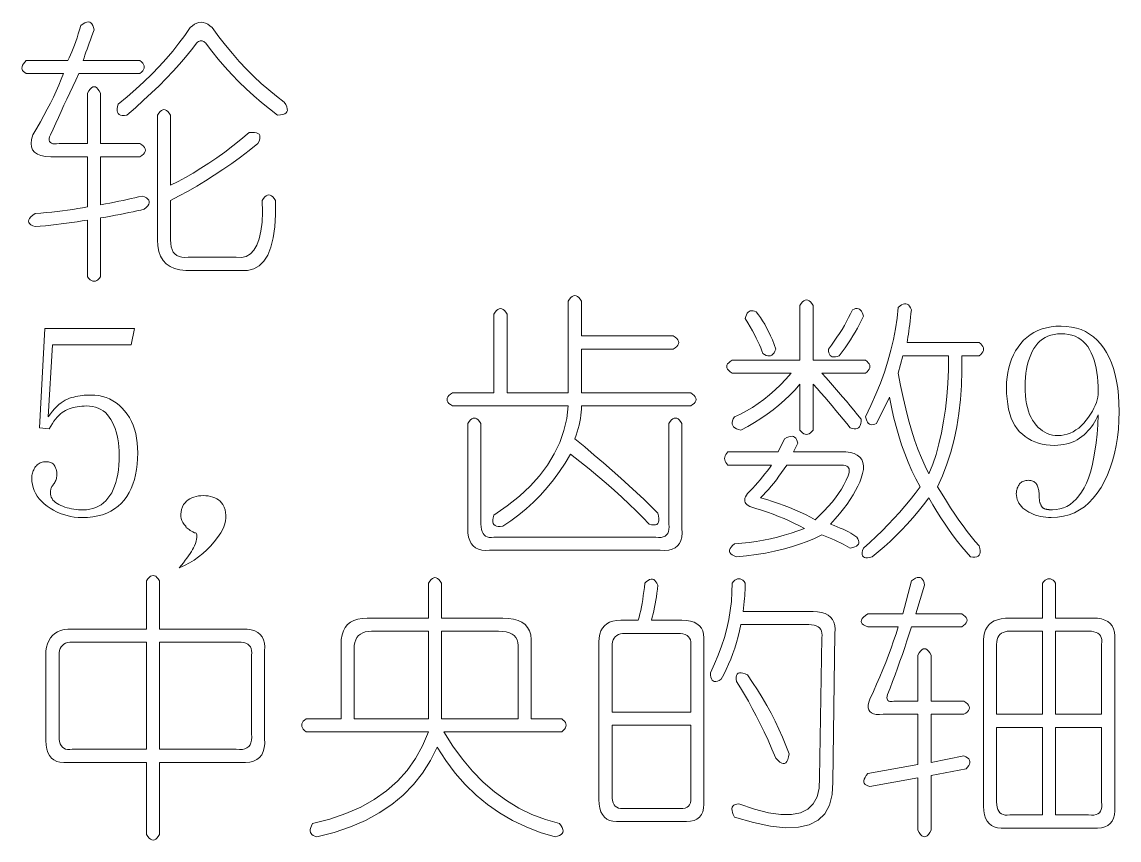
# Model space of a CAD drawing. Extents: x 0 to 297, y 0 to 210.
# Drawn here: x 108.33 to 128.41, y 40.24 to 55.2 of the extents above; entities that cross this region are included whole.
import ezdxf

# ---------------------------------------------------------------- set-up
doc = ezdxf.new("R2010")
doc.units = 0

msp = doc.modelspace()

# ---------------------------------------------------------------- linework, layer by layer
at = {"color": 255, "lineweight": 13}
for points in [[(109.406, 55.135), (109.445, 55.163), (109.48, 55.183), (109.512, 55.195), (109.541, 55.199), (109.566, 55.195), (109.589, 55.183), (109.608, 55.163), (109.624, 55.135), (109.637, 55.099), (109.646, 55.055), (109.623, 54.992), (109.6, 54.93), (109.578, 54.87), (109.557, 54.812), (109.536, 54.755), (109.517, 54.7), (109.498, 54.646), (109.48, 54.594), (109.463, 54.544), (109.446, 54.495), (110.486, 54.495), (110.515, 54.471), (110.537, 54.447), (110.553, 54.423), (110.563, 54.399), (110.566, 54.375), (110.563, 54.351), (110.553, 54.327), (110.537, 54.303), (110.515, 54.279), (110.486, 54.255), (109.366, 54.255), (109.311, 54.136), (109.256, 54.018), (109.202, 53.902), (109.149, 53.788), (109.096, 53.675), (109.045, 53.564), (108.994, 53.454), (108.944, 53.346), (108.895, 53.24), (108.846, 53.135), (108.833, 53.098), (108.827, 53.065), (108.827, 53.037), (108.833, 53.014), (108.846, 52.995), (108.865, 52.982), (108.891, 52.973), (108.923, 52.969), (108.961, 52.97), (109.006, 52.975), (109.526, 52.975), (109.526, 53.895), (109.55, 53.938), (109.574, 53.972), (109.598, 53.996), (109.622, 54.01), (109.646, 54.015), (109.67, 54.01), (109.694, 53.996), (109.718, 53.972), (109.742, 53.938), (109.766, 53.895), (109.766, 52.975), (110.486, 52.975), (110.522, 52.951), (110.55, 52.927), (110.57, 52.903), (110.582, 52.879), (110.586, 52.855), (110.582, 52.831), (110.57, 52.807), (110.55, 52.783), (110.522, 52.759), (110.486, 52.735), (109.766, 52.735), (109.766, 51.855), (109.853, 51.871), (109.937, 51.887), (110.019, 51.903), (110.099, 51.919), (110.176, 51.935), (110.251, 51.951), (110.323, 51.967), (110.393, 51.983), (110.461, 51.999), (110.526, 52.015), (110.57, 51.998), (110.605, 51.98), (110.631, 51.96), (110.648, 51.938), (110.656, 51.915), (110.656, 51.89), (110.647, 51.864), (110.629, 51.836), (110.602, 51.806), (110.566, 51.775), (110.501, 51.759), (110.432, 51.743), (110.36, 51.727), (110.285, 51.711), (110.206, 51.695), (110.125, 51.679), (110.04, 51.663), (109.952, 51.647), (109.861, 51.631), (109.766, 51.615), (109.766, 50.535), (109.742, 50.506), (109.718, 50.484), (109.694, 50.468), (109.67, 50.458), (109.646, 50.455), (109.622, 50.458), (109.598, 50.468), (109.574, 50.484), (109.55, 50.506), (109.526, 50.535), (109.526, 51.575), (109.43, 51.56), (109.334, 51.545), (109.238, 51.531), (109.142, 51.518), (109.046, 51.505), (108.95, 51.494), (108.854, 51.483), (108.758, 51.473), (108.662, 51.464), (108.566, 51.455), (108.523, 51.472), (108.489, 51.49), (108.465, 51.51), (108.451, 51.532), (108.446, 51.555), (108.451, 51.58), (108.465, 51.606), (108.489, 51.634), (108.523, 51.664), (108.566, 51.695), (108.669, 51.704), (108.771, 51.713), (108.871, 51.723), (108.969, 51.734), (109.066, 51.745), (109.161, 51.758), (109.255, 51.771), (109.347, 51.785), (109.437, 51.8), (109.526, 51.815), (109.526, 52.735), (108.966, 52.735), (108.854, 52.732), (108.757, 52.738), (108.675, 52.754), (108.608, 52.78), (108.556, 52.815), (108.52, 52.86), (108.499, 52.914), (108.493, 52.978), (108.502, 53.052), (108.526, 53.135), (108.597, 53.254), (108.664, 53.372), (108.728, 53.488), (108.789, 53.602), (108.846, 53.715), (108.901, 53.826), (108.952, 53.936), (109, 54.044), (109.045, 54.15), (109.086, 54.255), (108.406, 54.255), (108.377, 54.272), (108.355, 54.29), (108.339, 54.31), (108.329, 54.332), (108.326, 54.355), (108.329, 54.38), (108.339, 54.406), (108.355, 54.434), (108.377, 54.464), (108.406, 54.495), (109.166, 54.495), (109.19, 54.545), (109.214, 54.598), (109.238, 54.654), (109.262, 54.713), (109.286, 54.775), (109.31, 54.841), (109.334, 54.91), (109.358, 54.982), (109.382, 55.057)], [(111.406, 55.095), (111.446, 55.131), (111.486, 55.159), (111.526, 55.179), (111.566, 55.191), (111.606, 55.195), (111.646, 55.191), (111.686, 55.179), (111.726, 55.159), (111.766, 55.131), (111.806, 55.095), (111.927, 54.93), (112.051, 54.772), (112.177, 54.62), (112.305, 54.474), (112.436, 54.335), (112.569, 54.202), (112.705, 54.076), (112.843, 53.956), (112.983, 53.842), (113.126, 53.735), (113.154, 53.69), (113.173, 53.649), (113.183, 53.613), (113.184, 53.582), (113.176, 53.555), (113.16, 53.534), (113.135, 53.517), (113.101, 53.505), (113.058, 53.498), (113.006, 53.495), (112.856, 53.609), (112.71, 53.727), (112.568, 53.849), (112.43, 53.975), (112.296, 54.105), (112.166, 54.239), (112.04, 54.377), (111.918, 54.519), (111.8, 54.665), (111.686, 54.815), (111.67, 54.83), (111.654, 54.841), (111.638, 54.849), (111.622, 54.854), (111.606, 54.855), (111.59, 54.854), (111.574, 54.849), (111.558, 54.841), (111.542, 54.83), (111.526, 54.815), (111.427, 54.687), (111.321, 54.558), (111.209, 54.428), (111.091, 54.297), (110.966, 54.165), (110.835, 54.033), (110.697, 53.9), (110.553, 53.766), (110.403, 53.631), (110.246, 53.495), (110.201, 53.49), (110.163, 53.49), (110.131, 53.496), (110.105, 53.508), (110.086, 53.525), (110.073, 53.548), (110.067, 53.576), (110.067, 53.61), (110.073, 53.65), (110.086, 53.695), (110.251, 53.832), (110.408, 53.969), (110.558, 54.107), (110.701, 54.246), (110.836, 54.385), (110.965, 54.526), (111.086, 54.667), (111.2, 54.809), (111.307, 54.952)], [(110.806, 53.495), (110.83, 53.531), (110.854, 53.559), (110.878, 53.579), (110.902, 53.591), (110.926, 53.595), (110.95, 53.591), (110.974, 53.579), (110.998, 53.559), (111.022, 53.531), (111.046, 53.495), (111.046, 52.215), (111.183, 52.282), (111.321, 52.356), (111.461, 52.436), (111.603, 52.522), (111.746, 52.615), (111.891, 52.714), (112.037, 52.82), (112.185, 52.932), (112.335, 53.05), (112.486, 53.175), (112.538, 53.18), (112.582, 53.18), (112.618, 53.174), (112.646, 53.162), (112.666, 53.145), (112.678, 53.122), (112.682, 53.094), (112.678, 53.06), (112.666, 53.02), (112.646, 52.975), (112.486, 52.85), (112.326, 52.729), (112.166, 52.613), (112.006, 52.502), (111.846, 52.395), (111.686, 52.294), (111.526, 52.197), (111.366, 52.105), (111.206, 52.018), (111.046, 51.935), (111.046, 51.215), (111.049, 51.147), (111.059, 51.087), (111.075, 51.035), (111.097, 50.991), (111.126, 50.955), (111.161, 50.927), (111.203, 50.907), (111.251, 50.895), (111.305, 50.891), (111.366, 50.895), (112.246, 50.895), (112.345, 50.891), (112.432, 50.911), (112.508, 50.955), (112.573, 51.023), (112.626, 51.115), (112.669, 51.231), (112.7, 51.371), (112.72, 51.535), (112.729, 51.723), (112.726, 51.935), (112.75, 51.971), (112.774, 51.999), (112.798, 52.019), (112.822, 52.031), (112.846, 52.035), (112.87, 52.031), (112.894, 52.019), (112.918, 51.999), (112.942, 51.971), (112.966, 51.935), (112.967, 51.678), (112.953, 51.449), (112.925, 51.249), (112.883, 51.078), (112.826, 50.935), (112.755, 50.822), (112.669, 50.737), (112.569, 50.681), (112.455, 50.654), (112.326, 50.655), (111.446, 50.655), (111.325, 50.654), (111.216, 50.665), (111.12, 50.689), (111.037, 50.726), (110.966, 50.775), (110.909, 50.838), (110.864, 50.913), (110.832, 51.001), (110.813, 51.102), (110.806, 51.215)], [(118.566, 50.095), (118.566, 49.455), (120.246, 49.455), (120.282, 49.431), (120.31, 49.407), (120.33, 49.383), (120.342, 49.359), (120.346, 49.335), (120.342, 49.311), (120.33, 49.287), (120.31, 49.263), (120.282, 49.239), (120.246, 49.215), (118.566, 49.215), (118.566, 48.415), (120.566, 48.415), (120.602, 48.391), (120.63, 48.367), (120.65, 48.343), (120.662, 48.319), (120.666, 48.295), (120.662, 48.271), (120.65, 48.247), (120.63, 48.223), (120.602, 48.199), (120.566, 48.175), (118.566, 48.175), (118.565, 48.119), (118.561, 48.062), (118.555, 48.004), (118.547, 47.945), (118.536, 47.885), (118.523, 47.825), (118.507, 47.764), (118.489, 47.702), (118.469, 47.639), (118.446, 47.575), (118.627, 47.425), (118.801, 47.278), (118.969, 47.134), (119.131, 46.993), (119.286, 46.855), (119.435, 46.721), (119.577, 46.59), (119.713, 46.462), (119.843, 46.337), (119.966, 46.215), (119.979, 46.163), (119.985, 46.118), (119.985, 46.08), (119.979, 46.049), (119.966, 46.025), (119.947, 46.009), (119.921, 46), (119.889, 45.998), (119.851, 46.003), (119.806, 46.015), (119.691, 46.136), (119.569, 46.258), (119.441, 46.382), (119.307, 46.508), (119.166, 46.635), (119.019, 46.764), (118.865, 46.894), (118.705, 47.026), (118.539, 47.16), (118.366, 47.295), (118.267, 47.131), (118.163, 46.974), (118.053, 46.824), (117.937, 46.681), (117.816, 46.545), (117.689, 46.417), (117.557, 46.296), (117.419, 46.182), (117.275, 46.075), (117.126, 45.975), (117.081, 45.97), (117.043, 45.97), (117.011, 45.976), (116.985, 45.988), (116.966, 46.005), (116.953, 46.028), (116.947, 46.056), (116.947, 46.09), (116.953, 46.13), (116.966, 46.175), (117.21, 46.346), (117.43, 46.524), (117.626, 46.708), (117.798, 46.898), (117.946, 47.095), (118.07, 47.298), (118.17, 47.508), (118.246, 47.724), (118.298, 47.946), (118.326, 48.175), (116.206, 48.175), (116.17, 48.199), (116.142, 48.223), (116.122, 48.247), (116.11, 48.271), (116.106, 48.295), (116.11, 48.319), (116.122, 48.343), (116.142, 48.367), (116.17, 48.391), (116.206, 48.415), (116.966, 48.415), (116.966, 49.855), (116.99, 49.891), (117.014, 49.919), (117.038, 49.939), (117.062, 49.951), (117.086, 49.955), (117.11, 49.951), (117.134, 49.939), (117.158, 49.919), (117.182, 49.891), (117.206, 49.855), (117.206, 48.415), (118.326, 48.415), (118.326, 50.095), (118.35, 50.131), (118.374, 50.159), (118.398, 50.179), (118.422, 50.191), (118.446, 50.195), (118.47, 50.191), (118.494, 50.179), (118.518, 50.159), (118.542, 50.131)], [(122.566, 47.735), (122.566, 48.575), (122.476, 48.473), (122.382, 48.375), (122.284, 48.281), (122.182, 48.191), (122.076, 48.105), (121.966, 48.023), (121.852, 47.945), (121.734, 47.871), (121.612, 47.801), (121.486, 47.735), (121.442, 47.745), (121.405, 47.758), (121.375, 47.774), (121.352, 47.793), (121.336, 47.815), (121.328, 47.841), (121.327, 47.87), (121.333, 47.902), (121.346, 47.937), (121.366, 47.975), (121.477, 48.026), (121.587, 48.084), (121.695, 48.148), (121.801, 48.218), (121.906, 48.295), (122.009, 48.378), (122.111, 48.468), (122.211, 48.564), (122.309, 48.666), (122.406, 48.775), (121.326, 48.775), (121.29, 48.799), (121.262, 48.823), (121.242, 48.847), (121.23, 48.871), (121.226, 48.895), (121.23, 48.919), (121.242, 48.943), (121.262, 48.967), (121.29, 48.991), (121.326, 49.015), (122.566, 49.015), (122.566, 50.015), (122.59, 50.051), (122.614, 50.079), (122.638, 50.099), (122.662, 50.111), (122.686, 50.115), (122.71, 50.111), (122.734, 50.099), (122.758, 50.079), (122.782, 50.051), (122.806, 50.015), (122.806, 49.015), (123.766, 49.015), (123.795, 48.991), (123.817, 48.967), (123.833, 48.943), (123.843, 48.919), (123.846, 48.895), (123.843, 48.871), (123.833, 48.847), (123.817, 48.823), (123.795, 48.799), (123.766, 48.775), (122.966, 48.775), (123.045, 48.688), (123.123, 48.601), (123.199, 48.515), (123.273, 48.43), (123.346, 48.345), (123.417, 48.262), (123.487, 48.179), (123.555, 48.097), (123.621, 48.016), (123.686, 47.935), (123.684, 47.89), (123.678, 47.852), (123.668, 47.82), (123.654, 47.794), (123.636, 47.775), (123.614, 47.762), (123.588, 47.756), (123.558, 47.756), (123.524, 47.762), (123.486, 47.775), (123.422, 47.855), (123.357, 47.935), (123.291, 48.015), (123.224, 48.095), (123.156, 48.175), (123.088, 48.255), (123.019, 48.335), (122.949, 48.415), (122.878, 48.495), (122.806, 48.575), (122.806, 47.735), (122.782, 47.706), (122.758, 47.684), (122.734, 47.668), (122.71, 47.658), (122.686, 47.655), (122.662, 47.658), (122.638, 47.668), (122.614, 47.684), (122.59, 47.706)], [(124.606, 49.935), (124.598, 49.864), (124.59, 49.796), (124.582, 49.73), (124.574, 49.666), (124.566, 49.605), (124.558, 49.546), (124.55, 49.49), (124.542, 49.436), (124.534, 49.384), (124.526, 49.335), (125.846, 49.335), (125.875, 49.311), (125.897, 49.287), (125.913, 49.263), (125.923, 49.239), (125.926, 49.215), (125.923, 49.191), (125.913, 49.167), (125.897, 49.143), (125.875, 49.119), (125.846, 49.095), (125.526, 49.095), (125.529, 48.819), (125.521, 48.551), (125.503, 48.291), (125.475, 48.039), (125.436, 47.795), (125.387, 47.559), (125.327, 47.331), (125.257, 47.111), (125.177, 46.899), (125.086, 46.695), (125.166, 46.562), (125.245, 46.434), (125.323, 46.312), (125.4, 46.196), (125.476, 46.085), (125.552, 45.98), (125.627, 45.88), (125.701, 45.786), (125.774, 45.698), (125.846, 45.615), (125.859, 45.57), (125.865, 45.53), (125.865, 45.496), (125.859, 45.468), (125.846, 45.445), (125.827, 45.428), (125.801, 45.416), (125.769, 45.41), (125.731, 45.41), (125.686, 45.415), (125.607, 45.505), (125.528, 45.599), (125.45, 45.697), (125.373, 45.799), (125.296, 45.905), (125.221, 46.015), (125.146, 46.129), (125.072, 46.247), (124.999, 46.369), (124.926, 46.495), (124.829, 46.369), (124.731, 46.247), (124.631, 46.129), (124.529, 46.015), (124.426, 45.905), (124.321, 45.799), (124.215, 45.697), (124.107, 45.599), (123.997, 45.505), (123.886, 45.415), (123.841, 45.402), (123.803, 45.396), (123.771, 45.396), (123.745, 45.402), (123.726, 45.415), (123.713, 45.434), (123.707, 45.46), (123.707, 45.492), (123.713, 45.53), (123.726, 45.575), (123.845, 45.68), (123.96, 45.786), (124.072, 45.894), (124.181, 46.004), (124.286, 46.115), (124.389, 46.228), (124.488, 46.342), (124.584, 46.458), (124.677, 46.576), (124.766, 46.695), (124.689, 46.841), (124.616, 46.991), (124.548, 47.145), (124.485, 47.303), (124.426, 47.465), (124.373, 47.631), (124.324, 47.801), (124.28, 47.975), (124.241, 48.153), (124.206, 48.335), (123.966, 47.855), (123.935, 47.842), (123.907, 47.834), (123.881, 47.832), (123.857, 47.836), (123.836, 47.845), (123.817, 47.86), (123.801, 47.88), (123.787, 47.906), (123.775, 47.938), (123.766, 47.975), (123.866, 48.182), (123.957, 48.388), (124.039, 48.592), (124.112, 48.794), (124.176, 48.995), (124.232, 49.194), (124.279, 49.392), (124.317, 49.588), (124.346, 49.782), (124.366, 49.975), (124.397, 50.004), (124.427, 50.025), (124.455, 50.039), (124.481, 50.046), (124.506, 50.045), (124.529, 50.038), (124.551, 50.023), (124.571, 50.001), (124.589, 49.972)], [(121.566, 49.775), (121.575, 49.812), (121.587, 49.844), (121.601, 49.87), (121.617, 49.89), (121.636, 49.905), (121.657, 49.914), (121.681, 49.918), (121.707, 49.916), (121.735, 49.908), (121.766, 49.895), (121.806, 49.845), (121.845, 49.791), (121.883, 49.733), (121.92, 49.671), (121.956, 49.605), (121.992, 49.535), (122.027, 49.461), (122.061, 49.383), (122.094, 49.301), (122.126, 49.215), (122.109, 49.178), (122.091, 49.148), (122.071, 49.124), (122.049, 49.106), (122.026, 49.095), (122.001, 49.09), (121.975, 49.092), (121.947, 49.1), (121.917, 49.114), (121.886, 49.135), (121.869, 49.185), (121.848, 49.238), (121.824, 49.294), (121.797, 49.353), (121.766, 49.415), (121.733, 49.481), (121.696, 49.55), (121.656, 49.622), (121.613, 49.697)], [(123.526, 49.935), (123.557, 49.948), (123.585, 49.956), (123.611, 49.958), (123.635, 49.954), (123.656, 49.945), (123.675, 49.93), (123.691, 49.91), (123.705, 49.884), (123.717, 49.852), (123.726, 49.815), (123.693, 49.743), (123.657, 49.671), (123.619, 49.599), (123.579, 49.527), (123.536, 49.455), (123.491, 49.383), (123.443, 49.311), (123.393, 49.239), (123.341, 49.167), (123.286, 49.095), (123.248, 49.082), (123.214, 49.074), (123.184, 49.072), (123.158, 49.076), (123.136, 49.085), (123.118, 49.1), (123.104, 49.12), (123.094, 49.146), (123.088, 49.178), (123.086, 49.215), (123.141, 49.287), (123.193, 49.359), (123.243, 49.431), (123.291, 49.503), (123.336, 49.575), (123.379, 49.647), (123.419, 49.719), (123.457, 49.791), (123.493, 49.863)], [(127.226, 47.455), (127.148, 47.458), (127.073, 47.465), (127.001, 47.478), (126.932, 47.495), (126.866, 47.518), (126.804, 47.545), (126.745, 47.578), (126.689, 47.615), (126.636, 47.658), (126.586, 47.705), (126.541, 47.758), (126.5, 47.818), (126.464, 47.883), (126.433, 47.955), (126.406, 48.033), (126.385, 48.117), (126.368, 48.207), (126.356, 48.304), (126.349, 48.406), (126.346, 48.515), (126.349, 48.61), (126.357, 48.701), (126.37, 48.789), (126.388, 48.874), (126.411, 48.955), (126.44, 49.034), (126.474, 49.109), (126.513, 49.181), (126.557, 49.25), (126.606, 49.315), (126.66, 49.376), (126.719, 49.43), (126.782, 49.478), (126.849, 49.52), (126.921, 49.555), (126.997, 49.584), (127.078, 49.606), (127.163, 49.622), (127.252, 49.632), (127.346, 49.635), (127.444, 49.631), (127.537, 49.619), (127.626, 49.599), (127.711, 49.571), (127.791, 49.535), (127.867, 49.491), (127.938, 49.439), (128.005, 49.379), (128.068, 49.311), (128.126, 49.235), (128.179, 49.152), (128.227, 49.061), (128.269, 48.963), (128.305, 48.858), (128.336, 48.745), (128.361, 48.626), (128.381, 48.499), (128.395, 48.365), (128.403, 48.224), (128.406, 48.075), (128.403, 47.91), (128.393, 47.751), (128.377, 47.597), (128.353, 47.45), (128.324, 47.308), (128.287, 47.172), (128.245, 47.041), (128.195, 46.917), (128.139, 46.798), (128.076, 46.685), (128.008, 46.581), (127.934, 46.487), (127.856, 46.405), (127.772, 46.333), (127.684, 46.273), (127.59, 46.223), (127.492, 46.185), (127.388, 46.157), (127.28, 46.141), (127.166, 46.135), (127.115, 46.136), (127.065, 46.14), (127.017, 46.146), (126.969, 46.154), (126.924, 46.165), (126.879, 46.178), (126.837, 46.194), (126.795, 46.212), (126.755, 46.232), (126.716, 46.255), (126.68, 46.28), (126.648, 46.306), (126.619, 46.334), (126.595, 46.364), (126.574, 46.395), (126.557, 46.428), (126.543, 46.462), (126.534, 46.498), (126.528, 46.536), (126.526, 46.575), (126.527, 46.591), (126.528, 46.607), (126.531, 46.623), (126.534, 46.639), (126.539, 46.655), (126.544, 46.671), (126.551, 46.687), (126.558, 46.703), (126.567, 46.719), (126.576, 46.735), (126.587, 46.75), (126.599, 46.764), (126.613, 46.776), (126.627, 46.786), (126.644, 46.795), (126.661, 46.802), (126.681, 46.808), (126.701, 46.812), (126.723, 46.814), (126.746, 46.815), (126.769, 46.814), (126.791, 46.812), (126.811, 46.807), (126.829, 46.801), (126.846, 46.793), (126.861, 46.783), (126.875, 46.771), (126.887, 46.758), (126.897, 46.742), (126.906, 46.725), (126.914, 46.707), (126.921, 46.688), (126.927, 46.669), (126.932, 46.648), (126.936, 46.628), (126.94, 46.606), (126.943, 46.585), (126.945, 46.562), (126.946, 46.539), (126.946, 46.515), (126.946, 46.5), (126.947, 46.484), (126.948, 46.47), (126.949, 46.456), (126.951, 46.443), (126.953, 46.43), (126.956, 46.418), (126.959, 46.406), (126.962, 46.396), (126.966, 46.385), (126.97, 46.376), (126.974, 46.366), (126.978, 46.358), (126.982, 46.35), (126.986, 46.343), (126.99, 46.336), (126.994, 46.33), (126.998, 46.324), (127.002, 46.32), (127.006, 46.315), (127.011, 46.311), (127.015, 46.308), (127.021, 46.304), (127.027, 46.301), (127.034, 46.298), (127.041, 46.295), (127.049, 46.292), (127.057, 46.29), (127.067, 46.287), (127.076, 46.285), (127.086, 46.283), (127.097, 46.282), (127.107, 46.28), (127.118, 46.279), (127.129, 46.278), (127.14, 46.277), (127.151, 46.276), (127.163, 46.276), (127.174, 46.275), (127.186, 46.275), (127.257, 46.279), (127.325, 46.291), (127.39, 46.311), (127.452, 46.339), (127.511, 46.375), (127.568, 46.419), (127.622, 46.471), (127.673, 46.531), (127.721, 46.599), (127.766, 46.675), (127.808, 46.761), (127.847, 46.857), (127.882, 46.964), (127.913, 47.082), (127.941, 47.21), (127.965, 47.35), (127.986, 47.5), (128.003, 47.661), (128.016, 47.833), (128.026, 48.015), (128.005, 47.968), (127.982, 47.922), (127.957, 47.878), (127.93, 47.836), (127.901, 47.795), (127.87, 47.756), (127.837, 47.718), (127.802, 47.682), (127.765, 47.648), (127.726, 47.615), (127.685, 47.585), (127.642, 47.558), (127.597, 47.534), (127.55, 47.513), (127.501, 47.495), (127.45, 47.481), (127.397, 47.47), (127.342, 47.462), (127.285, 47.457)], [(109.586, 48.375), (109.661, 48.372), (109.733, 48.364), (109.802, 48.349), (109.868, 48.329), (109.931, 48.303), (109.992, 48.271), (110.05, 48.233), (110.105, 48.19), (110.157, 48.14), (110.206, 48.085), (110.252, 48.025), (110.293, 47.962), (110.329, 47.894), (110.36, 47.823), (110.386, 47.748), (110.408, 47.669), (110.425, 47.586), (110.437, 47.5), (110.444, 47.409), (110.446, 47.315), (110.444, 47.209), (110.436, 47.108), (110.424, 47.011), (110.406, 46.918), (110.384, 46.83), (110.356, 46.746), (110.324, 46.667), (110.286, 46.592), (110.244, 46.521), (110.196, 46.455), (110.144, 46.394), (110.085, 46.34), (110.022, 46.292), (109.953, 46.25), (109.879, 46.215), (109.799, 46.186), (109.714, 46.164), (109.623, 46.148), (109.528, 46.138), (109.426, 46.135), (109.355, 46.137), (109.285, 46.144), (109.217, 46.154), (109.151, 46.169), (109.086, 46.188), (109.023, 46.211), (108.961, 46.238), (108.901, 46.27), (108.843, 46.305), (108.786, 46.345), (108.733, 46.388), (108.685, 46.433), (108.643, 46.479), (108.607, 46.528), (108.576, 46.578), (108.551, 46.63), (108.531, 46.683), (108.517, 46.739), (108.509, 46.796), (108.506, 46.855), (108.507, 46.879), (108.509, 46.902), (108.513, 46.925), (108.517, 46.946), (108.524, 46.968), (108.531, 46.988), (108.541, 47.009), (108.551, 47.028), (108.563, 47.047), (108.576, 47.065), (108.591, 47.082), (108.606, 47.098), (108.623, 47.111), (108.64, 47.123), (108.659, 47.133), (108.678, 47.141), (108.699, 47.147), (108.72, 47.152), (108.743, 47.154), (108.766, 47.155), (108.789, 47.154), (108.811, 47.152), (108.831, 47.148), (108.849, 47.142), (108.866, 47.135), (108.881, 47.126), (108.895, 47.116), (108.907, 47.104), (108.917, 47.09), (108.926, 47.075), (108.934, 47.059), (108.941, 47.044), (108.947, 47.029), (108.952, 47.014), (108.956, 47), (108.96, 46.986), (108.963, 46.973), (108.965, 46.96), (108.966, 46.947), (108.966, 46.935), (108.966, 46.912), (108.964, 46.889), (108.961, 46.868), (108.957, 46.847), (108.951, 46.828), (108.945, 46.809), (108.937, 46.792), (108.928, 46.775), (108.918, 46.76), (108.906, 46.745), (108.895, 46.731), (108.885, 46.717), (108.876, 46.702), (108.868, 46.688), (108.861, 46.673), (108.856, 46.658), (108.852, 46.642), (108.849, 46.627), (108.847, 46.611), (108.846, 46.595), (108.848, 46.564), (108.854, 46.534), (108.863, 46.506), (108.877, 46.48), (108.894, 46.455), (108.915, 46.432), (108.939, 46.41), (108.968, 46.39), (109, 46.372), (109.036, 46.355), (109.075, 46.34), (109.113, 46.326), (109.153, 46.314), (109.193, 46.304), (109.234, 46.295), (109.275, 46.288), (109.317, 46.282), (109.359, 46.278), (109.403, 46.276), (109.446, 46.275), (109.509, 46.278), (109.568, 46.286), (109.625, 46.299), (109.678, 46.317), (109.729, 46.34), (109.776, 46.369), (109.821, 46.403), (109.862, 46.442), (109.901, 46.486), (109.936, 46.535), (109.969, 46.589), (109.997, 46.648), (110.023, 46.711), (110.045, 46.778), (110.064, 46.85), (110.079, 46.926), (110.091, 47.007), (110.099, 47.092), (110.105, 47.181), (110.106, 47.275), (110.105, 47.354), (110.1, 47.429), (110.093, 47.502), (110.082, 47.571), (110.069, 47.638), (110.052, 47.701), (110.033, 47.762), (110.01, 47.819), (109.985, 47.874), (109.956, 47.925), (109.925, 47.973), (109.89, 48.015), (109.853, 48.053), (109.812, 48.085), (109.769, 48.113), (109.722, 48.135), (109.673, 48.153), (109.62, 48.165), (109.565, 48.173), (109.506, 48.175), (109.463, 48.174), (109.421, 48.172), (109.38, 48.168), (109.34, 48.162), (109.301, 48.155), (109.264, 48.146), (109.228, 48.136), (109.193, 48.124), (109.159, 48.11), (109.126, 48.095), (109.094, 48.077), (109.063, 48.056), (109.032, 48.031), (109.001, 48.002), (108.971, 47.97), (108.941, 47.934), (108.912, 47.895), (108.883, 47.852), (108.854, 47.805), (108.826, 47.755), (108.646, 47.775), (108.746, 49.595), (110.386, 49.595), (110.326, 49.295), (108.886, 49.295), (108.806, 47.975), (108.846, 48.029), (108.886, 48.078), (108.925, 48.123), (108.965, 48.164), (109.004, 48.2), (109.043, 48.232), (109.081, 48.259), (109.12, 48.282), (109.158, 48.301), (109.196, 48.315), (109.234, 48.327), (109.273, 48.337), (109.311, 48.346), (109.35, 48.354), (109.389, 48.36), (109.428, 48.366), (109.467, 48.37), (109.507, 48.373), (109.546, 48.375)], [(126.686, 48.535), (126.688, 48.449), (126.693, 48.368), (126.702, 48.29), (126.713, 48.217), (126.729, 48.148), (126.747, 48.083), (126.77, 48.022), (126.795, 47.966), (126.824, 47.913), (126.856, 47.865), (126.891, 47.822), (126.928, 47.782), (126.966, 47.748), (127.007, 47.718), (127.049, 47.693), (127.093, 47.672), (127.138, 47.656), (127.186, 47.644), (127.235, 47.638), (127.286, 47.635), (127.345, 47.638), (127.403, 47.646), (127.459, 47.66), (127.513, 47.68), (127.566, 47.705), (127.617, 47.736), (127.667, 47.772), (127.715, 47.814), (127.761, 47.862), (127.806, 47.915), (127.848, 47.971), (127.885, 48.026), (127.918, 48.08), (127.947, 48.133), (127.971, 48.185), (127.991, 48.237), (128.006, 48.288), (128.017, 48.338), (128.024, 48.387), (128.026, 48.435), (128.025, 48.529), (128.02, 48.62), (128.012, 48.706), (128.001, 48.789), (127.986, 48.868), (127.969, 48.943), (127.948, 49.014), (127.924, 49.082), (127.897, 49.145), (127.866, 49.205), (127.832, 49.26), (127.794, 49.31), (127.752, 49.353), (127.706, 49.391), (127.656, 49.423), (127.602, 49.449), (127.544, 49.469), (127.482, 49.484), (127.416, 49.492), (127.346, 49.495), (127.28, 49.493), (127.217, 49.484), (127.158, 49.471), (127.103, 49.452), (127.051, 49.428), (127.003, 49.398), (126.958, 49.363), (126.917, 49.322), (126.88, 49.277), (126.846, 49.225), (126.816, 49.17), (126.789, 49.111), (126.765, 49.05), (126.744, 48.985), (126.726, 48.918), (126.712, 48.847), (126.701, 48.774), (126.693, 48.697), (126.688, 48.618)], [(125.286, 49.095), (124.446, 49.095), (124.366, 48.775), (124.408, 48.548), (124.453, 48.33), (124.501, 48.122), (124.552, 47.924), (124.606, 47.735), (124.664, 47.556), (124.725, 47.386), (124.789, 47.226), (124.856, 47.076), (124.926, 46.935), (124.995, 47.108), (125.056, 47.29), (125.11, 47.482), (125.157, 47.684), (125.196, 47.895), (125.229, 48.116), (125.254, 48.346), (125.272, 48.586), (125.283, 48.836)], [(116.486, 47.855), (116.51, 47.891), (116.534, 47.919), (116.558, 47.939), (116.582, 47.951), (116.606, 47.955), (116.63, 47.951), (116.654, 47.939), (116.678, 47.919), (116.702, 47.891), (116.726, 47.855), (116.726, 46.015), (116.729, 45.962), (116.736, 45.916), (116.748, 45.876), (116.765, 45.842), (116.786, 45.815), (116.813, 45.794), (116.844, 45.78), (116.88, 45.772), (116.921, 45.77), (116.966, 45.775), (119.926, 45.775), (119.979, 45.77), (120.025, 45.772), (120.065, 45.78), (120.099, 45.794), (120.126, 45.815), (120.147, 45.842), (120.161, 45.876), (120.169, 45.916), (120.171, 45.962), (120.166, 46.015), (120.166, 47.855), (120.19, 47.891), (120.214, 47.919), (120.238, 47.939), (120.262, 47.951), (120.286, 47.955), (120.31, 47.951), (120.334, 47.939), (120.358, 47.919), (120.382, 47.891), (120.406, 47.855), (120.406, 45.935), (120.409, 45.852), (120.403, 45.778), (120.387, 45.714), (120.361, 45.66), (120.326, 45.615), (120.281, 45.58), (120.227, 45.554), (120.163, 45.538), (120.089, 45.532), (120.006, 45.535), (116.886, 45.535), (116.81, 45.532), (116.742, 45.538), (116.682, 45.554), (116.63, 45.58), (116.586, 45.615), (116.55, 45.66), (116.522, 45.714), (116.502, 45.778), (116.49, 45.852), (116.486, 45.935)], [(122.526, 47.495), (122.446, 47.335), (123.406, 47.335), (123.488, 47.323), (123.558, 47.303), (123.616, 47.275), (123.662, 47.239), (123.696, 47.195), (123.718, 47.143), (123.728, 47.083), (123.726, 47.015), (123.712, 46.939), (123.686, 46.855), (123.659, 46.782), (123.625, 46.706), (123.585, 46.628), (123.539, 46.548), (123.486, 46.465), (123.427, 46.38), (123.361, 46.292), (123.289, 46.202), (123.211, 46.11), (123.126, 46.015), (123.189, 45.991), (123.248, 45.967), (123.304, 45.943), (123.357, 45.919), (123.406, 45.895), (123.453, 45.871), (123.496, 45.847), (123.536, 45.823), (123.573, 45.799), (123.606, 45.775), (123.627, 45.744), (123.64, 45.716), (123.646, 45.69), (123.645, 45.666), (123.636, 45.645), (123.621, 45.626), (123.598, 45.61), (123.568, 45.596), (123.531, 45.584), (123.486, 45.575), (123.445, 45.599), (123.401, 45.623), (123.355, 45.647), (123.307, 45.671), (123.256, 45.695), (123.203, 45.719), (123.147, 45.743), (123.089, 45.767), (123.029, 45.791), (122.966, 45.815), (122.835, 45.754), (122.699, 45.697), (122.557, 45.645), (122.409, 45.598), (122.256, 45.555), (122.097, 45.518), (121.933, 45.485), (121.763, 45.457), (121.587, 45.434), (121.406, 45.415), (121.363, 45.432), (121.328, 45.45), (121.302, 45.47), (121.285, 45.492), (121.276, 45.515), (121.277, 45.54), (121.286, 45.566), (121.304, 45.594), (121.331, 45.624), (121.366, 45.655), (121.501, 45.665), (121.635, 45.679), (121.767, 45.697), (121.897, 45.719), (122.026, 45.745), (122.153, 45.775), (122.279, 45.809), (122.403, 45.847), (122.525, 45.889), (122.646, 45.935), (122.557, 45.982), (122.465, 46.028), (122.371, 46.072), (122.275, 46.114), (122.176, 46.155), (122.075, 46.194), (121.971, 46.232), (121.865, 46.268), (121.757, 46.302), (121.646, 46.335), (121.617, 46.352), (121.593, 46.37), (121.575, 46.39), (121.563, 46.412), (121.556, 46.435), (121.555, 46.46), (121.559, 46.486), (121.569, 46.514), (121.585, 46.544), (121.606, 46.575), (121.654, 46.624), (121.701, 46.673), (121.747, 46.723), (121.792, 46.774), (121.836, 46.825), (121.88, 46.878), (121.923, 46.931), (121.965, 46.985), (122.006, 47.04), (122.046, 47.095), (121.246, 47.095), (121.225, 47.119), (121.208, 47.143), (121.196, 47.167), (121.189, 47.191), (121.186, 47.215), (121.189, 47.239), (121.196, 47.263), (121.208, 47.287), (121.225, 47.311), (121.246, 47.335), (122.166, 47.335), (122.286, 47.575), (122.325, 47.596), (122.36, 47.61), (122.392, 47.618), (122.421, 47.62), (122.446, 47.615), (122.469, 47.604), (122.488, 47.586), (122.504, 47.562), (122.517, 47.532)], [(123.326, 47.095), (122.326, 47.095), (122.278, 47.024), (122.23, 46.956), (122.182, 46.89), (122.134, 46.826), (122.086, 46.765), (122.038, 46.706), (121.99, 46.65), (121.942, 46.596), (121.894, 46.544), (121.846, 46.495), (121.957, 46.462), (122.065, 46.428), (122.171, 46.392), (122.275, 46.354), (122.376, 46.315), (122.475, 46.274), (122.571, 46.232), (122.665, 46.188), (122.757, 46.142), (122.846, 46.095), (122.931, 46.175), (123.011, 46.255), (123.085, 46.335), (123.153, 46.415), (123.216, 46.495), (123.273, 46.575), (123.325, 46.655), (123.371, 46.735), (123.411, 46.815), (123.446, 46.895), (123.459, 46.933), (123.467, 46.967), (123.469, 46.997), (123.465, 47.023), (123.456, 47.045), (123.441, 47.063), (123.421, 47.077), (123.395, 47.087), (123.363, 47.093)], [(111.286, 46.375), (111.311, 46.406), (111.339, 46.433), (111.369, 46.457), (111.401, 46.478), (111.436, 46.495), (111.473, 46.51), (111.513, 46.521), (111.555, 46.529), (111.599, 46.534), (111.646, 46.535), (111.693, 46.534), (111.737, 46.529), (111.779, 46.521), (111.819, 46.51), (111.856, 46.495), (111.891, 46.478), (111.923, 46.457), (111.953, 46.433), (111.981, 46.406), (112.006, 46.375), (112.027, 46.327), (112.043, 46.278), (112.053, 46.228), (112.057, 46.177), (112.056, 46.125), (112.049, 46.073), (112.037, 46.02), (112.019, 45.966), (111.995, 45.911), (111.966, 45.855), (111.908, 45.77), (111.846, 45.689), (111.78, 45.613), (111.71, 45.542), (111.636, 45.475), (111.558, 45.414), (111.476, 45.357), (111.39, 45.305), (111.3, 45.258), (111.206, 45.215), (111.245, 45.262), (111.281, 45.308), (111.315, 45.352), (111.347, 45.394), (111.376, 45.435), (111.403, 45.474), (111.427, 45.512), (111.449, 45.548), (111.469, 45.582), (111.486, 45.615), (111.501, 45.661), (111.512, 45.702), (111.52, 45.738), (111.525, 45.769), (111.526, 45.795), (111.525, 45.817), (111.52, 45.834), (111.512, 45.846), (111.501, 45.853), (111.486, 45.855), (111.456, 45.871), (111.429, 45.886), (111.405, 45.9), (111.384, 45.913), (111.366, 45.925), (111.352, 45.937), (111.341, 45.948), (111.333, 45.958), (111.328, 45.967), (111.326, 45.975), (111.297, 46.008), (111.273, 46.042), (111.255, 46.078), (111.243, 46.116), (111.236, 46.155), (111.235, 46.196), (111.239, 46.238), (111.249, 46.282), (111.265, 46.328)], [(110.846, 44.975), (110.846, 44.095), (112.366, 44.095), (112.449, 44.091), (112.523, 44.079), (112.587, 44.059), (112.641, 44.031), (112.686, 43.995), (112.721, 43.951), (112.747, 43.899), (112.763, 43.839), (112.769, 43.771), (112.766, 43.695), (112.766, 42.095), (112.769, 42.004), (112.761, 41.924), (112.743, 41.854), (112.715, 41.794), (112.676, 41.745), (112.627, 41.706), (112.567, 41.678), (112.497, 41.66), (112.417, 41.652), (112.326, 41.655), (110.846, 41.655), (110.846, 40.335), (110.822, 40.299), (110.798, 40.271), (110.774, 40.251), (110.75, 40.239), (110.726, 40.235), (110.702, 40.239), (110.678, 40.251), (110.654, 40.271), (110.63, 40.299), (110.606, 40.335), (110.606, 41.655), (109.166, 41.655), (109.09, 41.652), (109.022, 41.658), (108.962, 41.674), (108.91, 41.7), (108.866, 41.735), (108.83, 41.78), (108.802, 41.834), (108.782, 41.898), (108.77, 41.972), (108.766, 42.055), (108.766, 43.695), (108.777, 43.764), (108.795, 43.826), (108.819, 43.882), (108.849, 43.932), (108.886, 43.975), (108.929, 44.012), (108.979, 44.042), (109.035, 44.066), (109.097, 44.084), (109.166, 44.095), (110.606, 44.095), (110.606, 44.975), (110.63, 45.011), (110.654, 45.039), (110.678, 45.059), (110.702, 45.071), (110.726, 45.075), (110.75, 45.071), (110.774, 45.059), (110.798, 45.039), (110.822, 45.011)], [(115.766, 44.935), (115.79, 44.971), (115.814, 44.999), (115.838, 45.019), (115.862, 45.031), (115.886, 45.035), (115.91, 45.031), (115.934, 45.019), (115.958, 44.999), (115.982, 44.971), (116.006, 44.935), (116.006, 44.295), (117.126, 44.295), (117.232, 44.29), (117.326, 44.276), (117.408, 44.252), (117.478, 44.218), (117.536, 44.175), (117.582, 44.122), (117.616, 44.06), (117.638, 43.988), (117.648, 43.906), (117.646, 43.815), (117.646, 42.455), (118.206, 42.455), (118.235, 42.431), (118.257, 42.407), (118.273, 42.383), (118.283, 42.359), (118.286, 42.335), (118.283, 42.311), (118.273, 42.287), (118.257, 42.263), (118.235, 42.239), (118.206, 42.215), (116.046, 42.215), (116.211, 41.954), (116.387, 41.713), (116.573, 41.493), (116.769, 41.294), (116.976, 41.115), (117.193, 40.958), (117.421, 40.821), (117.659, 40.705), (117.907, 40.61), (118.166, 40.535), (118.194, 40.497), (118.214, 40.462), (118.226, 40.43), (118.23, 40.401), (118.226, 40.375), (118.214, 40.353), (118.194, 40.334), (118.166, 40.318), (118.13, 40.305), (118.086, 40.295), (117.813, 40.376), (117.552, 40.476), (117.304, 40.594), (117.069, 40.73), (116.846, 40.885), (116.637, 41.058), (116.44, 41.25), (116.256, 41.46), (116.085, 41.688), (115.926, 41.935), (115.803, 41.688), (115.659, 41.46), (115.493, 41.25), (115.305, 41.058), (115.096, 40.885), (114.865, 40.73), (114.613, 40.594), (114.339, 40.476), (114.043, 40.376), (113.726, 40.295), (113.689, 40.305), (113.659, 40.318), (113.635, 40.334), (113.617, 40.353), (113.606, 40.375), (113.601, 40.401), (113.603, 40.43), (113.611, 40.462), (113.625, 40.497), (113.646, 40.535), (113.963, 40.617), (114.256, 40.718), (114.526, 40.838), (114.773, 40.977), (114.996, 41.135), (115.197, 41.313), (115.374, 41.51), (115.528, 41.726), (115.659, 41.961), (115.766, 42.215), (113.526, 42.215), (113.497, 42.239), (113.475, 42.263), (113.459, 42.287), (113.449, 42.311), (113.446, 42.335), (113.449, 42.359), (113.459, 42.383), (113.475, 42.407), (113.497, 42.431), (113.526, 42.455), (114.166, 42.455), (114.166, 43.815), (114.171, 43.906), (114.185, 43.988), (114.209, 44.06), (114.243, 44.122), (114.286, 44.175), (114.339, 44.218), (114.401, 44.252), (114.473, 44.276), (114.555, 44.29), (114.646, 44.295), (115.766, 44.295)], [(119.726, 44.935), (119.757, 44.964), (119.787, 44.985), (119.815, 44.999), (119.841, 45.006), (119.866, 45.005), (119.889, 44.998), (119.911, 44.983), (119.931, 44.961), (119.949, 44.932), (119.966, 44.895), (119.958, 44.824), (119.949, 44.754), (119.939, 44.686), (119.928, 44.62), (119.916, 44.555), (119.904, 44.492), (119.891, 44.43), (119.877, 44.37), (119.862, 44.312), (119.846, 44.255), (120.406, 44.255), (120.489, 44.251), (120.563, 44.239), (120.627, 44.219), (120.681, 44.191), (120.726, 44.155), (120.761, 44.111), (120.787, 44.059), (120.803, 43.999), (120.809, 43.931), (120.806, 43.855), (120.806, 40.975), (120.809, 40.892), (120.803, 40.818), (120.787, 40.754), (120.761, 40.7), (120.726, 40.655), (120.681, 40.62), (120.627, 40.594), (120.563, 40.578), (120.489, 40.572), (120.406, 40.575), (119.286, 40.575), (119.21, 40.572), (119.142, 40.578), (119.082, 40.594), (119.03, 40.62), (118.986, 40.655), (118.95, 40.7), (118.922, 40.754), (118.902, 40.818), (118.89, 40.892), (118.886, 40.975), (118.886, 43.855), (118.89, 43.931), (118.902, 43.999), (118.922, 44.059), (118.95, 44.111), (118.986, 44.155), (119.03, 44.191), (119.082, 44.219), (119.142, 44.239), (119.21, 44.251), (119.286, 44.255), (119.606, 44.255), (119.622, 44.312), (119.637, 44.372), (119.651, 44.434), (119.664, 44.498), (119.676, 44.565), (119.688, 44.634), (119.699, 44.706), (119.709, 44.78), (119.718, 44.856)], [(121.566, 44.935), (121.566, 44.894), (121.565, 44.85), (121.563, 44.804), (121.56, 44.756), (121.556, 44.705), (121.552, 44.652), (121.547, 44.596), (121.541, 44.538), (121.534, 44.478), (121.526, 44.415), (122.806, 44.415), (122.889, 44.411), (122.963, 44.399), (123.027, 44.379), (123.081, 44.351), (123.126, 44.315), (123.161, 44.271), (123.187, 44.219), (123.203, 44.159), (123.209, 44.091), (123.206, 44.015), (123.166, 41.295), (123.155, 41.066), (123.107, 40.873), (123.021, 40.717), (122.897, 40.598), (122.736, 40.515), (122.537, 40.47), (122.301, 40.461), (122.027, 40.489), (121.715, 40.554), (121.366, 40.655), (121.345, 40.701), (121.331, 40.742), (121.323, 40.778), (121.321, 40.809), (121.326, 40.835), (121.337, 40.857), (121.355, 40.874), (121.379, 40.886), (121.409, 40.893), (121.446, 40.895), (121.735, 40.799), (121.992, 40.735), (122.218, 40.703), (122.413, 40.703), (122.576, 40.735), (122.709, 40.799), (122.81, 40.895), (122.88, 41.023), (122.919, 41.183), (122.926, 41.375), (122.966, 43.935), (122.971, 43.981), (122.969, 44.022), (122.961, 44.058), (122.947, 44.089), (122.926, 44.115), (122.899, 44.137), (122.865, 44.154), (122.825, 44.166), (122.779, 44.173), (122.726, 44.175), (121.486, 44.175), (121.461, 44.064), (121.433, 43.956), (121.403, 43.85), (121.371, 43.746), (121.336, 43.645), (121.299, 43.546), (121.259, 43.45), (121.217, 43.356), (121.173, 43.264), (121.126, 43.175), (121.088, 43.155), (121.054, 43.142), (121.024, 43.136), (120.998, 43.137), (120.976, 43.145), (120.958, 43.161), (120.944, 43.184), (120.934, 43.214), (120.928, 43.251), (120.926, 43.295), (121.002, 43.456), (121.07, 43.617), (121.13, 43.779), (121.182, 43.942), (121.226, 44.105), (121.262, 44.27), (121.29, 44.435), (121.31, 44.601), (121.322, 44.768), (121.326, 44.935), (121.35, 44.964), (121.374, 44.986), (121.398, 45.002), (121.422, 45.012), (121.446, 45.015), (121.47, 45.012), (121.494, 45.002), (121.518, 44.986), (121.542, 44.964)], [(123.806, 44.135), (123.763, 44.152), (123.729, 44.17), (123.705, 44.19), (123.691, 44.212), (123.686, 44.235), (123.691, 44.26), (123.705, 44.286), (123.729, 44.314), (123.763, 44.344), (123.806, 44.375), (124.446, 44.375), (124.606, 44.975), (124.645, 45.003), (124.68, 45.023), (124.712, 45.035), (124.741, 45.039), (124.766, 45.035), (124.789, 45.023), (124.808, 45.003), (124.824, 44.975), (124.837, 44.939), (124.846, 44.895), (124.686, 44.375), (125.526, 44.375), (125.562, 44.351), (125.59, 44.327), (125.61, 44.303), (125.622, 44.279), (125.626, 44.255), (125.622, 44.231), (125.61, 44.207), (125.59, 44.183), (125.562, 44.159), (125.526, 44.135), (124.606, 44.135), (124.566, 44.008), (124.525, 43.881), (124.483, 43.755), (124.44, 43.63), (124.396, 43.505), (124.352, 43.382), (124.307, 43.259), (124.261, 43.137), (124.214, 43.016), (124.166, 42.895), (124.16, 42.865), (124.158, 42.839), (124.16, 42.817), (124.166, 42.799), (124.176, 42.785), (124.19, 42.775), (124.208, 42.769), (124.23, 42.767), (124.256, 42.769), (124.286, 42.775), (124.726, 42.775), (124.726, 43.615), (124.75, 43.658), (124.774, 43.692), (124.798, 43.716), (124.822, 43.73), (124.846, 43.735), (124.87, 43.73), (124.894, 43.716), (124.918, 43.692), (124.942, 43.658), (124.966, 43.615), (124.966, 42.775), (125.566, 42.775), (125.602, 42.751), (125.63, 42.727), (125.65, 42.703), (125.662, 42.679), (125.666, 42.655), (125.662, 42.631), (125.65, 42.607), (125.63, 42.583), (125.602, 42.559), (125.566, 42.535), (124.966, 42.535), (124.966, 41.655), (125.566, 41.775), (125.603, 41.758), (125.632, 41.74), (125.654, 41.72), (125.669, 41.698), (125.676, 41.675), (125.677, 41.65), (125.67, 41.624), (125.656, 41.596), (125.635, 41.566), (125.606, 41.535), (124.966, 41.415), (124.966, 40.415), (124.942, 40.372), (124.918, 40.338), (124.894, 40.314), (124.87, 40.3), (124.846, 40.295), (124.822, 40.3), (124.798, 40.314), (124.774, 40.338), (124.75, 40.372), (124.726, 40.415), (124.726, 41.375), (123.846, 41.215), (123.81, 41.225), (123.781, 41.238), (123.759, 41.254), (123.744, 41.273), (123.736, 41.295), (123.736, 41.321), (123.743, 41.35), (123.757, 41.382), (123.778, 41.417), (123.806, 41.455), (124.726, 41.615), (124.726, 42.535), (124.086, 42.535), (124.019, 42.531), (123.961, 42.534), (123.913, 42.544), (123.875, 42.561), (123.846, 42.585), (123.827, 42.617), (123.817, 42.656), (123.817, 42.702), (123.827, 42.755), (123.846, 42.815), (123.909, 42.951), (123.969, 43.086), (124.027, 43.22), (124.083, 43.353), (124.136, 43.485), (124.187, 43.617), (124.235, 43.748), (124.281, 43.878), (124.325, 44.007), (124.366, 44.135)], [(127.246, 44.935), (127.246, 44.295), (127.926, 44.295), (128.009, 44.291), (128.083, 44.279), (128.147, 44.259), (128.201, 44.231), (128.246, 44.195), (128.281, 44.151), (128.307, 44.099), (128.323, 44.039), (128.329, 43.971), (128.326, 43.895), (128.326, 40.855), (128.329, 40.772), (128.323, 40.698), (128.307, 40.634), (128.281, 40.58), (128.246, 40.535), (128.201, 40.5), (128.147, 40.474), (128.083, 40.458), (128.009, 40.452), (127.926, 40.455), (126.326, 40.455), (126.25, 40.452), (126.182, 40.458), (126.122, 40.474), (126.07, 40.5), (126.026, 40.535), (125.99, 40.58), (125.962, 40.634), (125.942, 40.698), (125.93, 40.772), (125.926, 40.855), (125.926, 43.895), (125.93, 43.964), (125.942, 44.026), (125.962, 44.082), (125.99, 44.132), (126.026, 44.175), (126.07, 44.212), (126.122, 44.242), (126.182, 44.266), (126.25, 44.284), (126.326, 44.295), (127.006, 44.295), (127.006, 44.935), (127.03, 44.964), (127.054, 44.986), (127.078, 45.002), (127.102, 45.012), (127.126, 45.015), (127.15, 45.012), (127.174, 45.002), (127.198, 44.986), (127.222, 44.964)], [(115.766, 44.055), (114.726, 44.055), (114.665, 44.052), (114.611, 44.042), (114.563, 44.026), (114.521, 44.004), (114.486, 43.975), (114.457, 43.94), (114.435, 43.898), (114.419, 43.85), (114.409, 43.796), (114.406, 43.735), (114.406, 42.455), (115.766, 42.455)], [(117.046, 44.055), (116.006, 44.055), (116.006, 42.455), (117.406, 42.455), (117.406, 43.735), (117.41, 43.796), (117.405, 43.85), (117.391, 43.898), (117.368, 43.94), (117.336, 43.975), (117.296, 44.004), (117.247, 44.026), (117.189, 44.042), (117.122, 44.052)], [(120.326, 44.015), (119.366, 44.015), (119.321, 44.013), (119.28, 44.006), (119.244, 43.994), (119.213, 43.977), (119.186, 43.955), (119.165, 43.929), (119.148, 43.898), (119.136, 43.862), (119.129, 43.821), (119.126, 43.775), (119.126, 42.575), (120.566, 42.575), (120.566, 43.775), (120.571, 43.821), (120.569, 43.862), (120.561, 43.898), (120.547, 43.929), (120.526, 43.955), (120.499, 43.977), (120.465, 43.994), (120.425, 44.006), (120.379, 44.013)], [(127.006, 44.055), (126.406, 44.055), (126.361, 44.053), (126.32, 44.046), (126.284, 44.034), (126.253, 44.017), (126.226, 43.995), (126.205, 43.969), (126.188, 43.938), (126.176, 43.902), (126.169, 43.861), (126.166, 43.815), (126.166, 42.535), (127.006, 42.535)], [(127.846, 44.055), (127.246, 44.055), (127.246, 42.535), (128.086, 42.535), (128.086, 43.815), (128.091, 43.861), (128.089, 43.902), (128.081, 43.938), (128.067, 43.969), (128.046, 43.995), (128.019, 44.017), (127.985, 44.034), (127.945, 44.046), (127.899, 44.053)], [(110.606, 43.855), (109.246, 43.855), (109.201, 43.853), (109.16, 43.846), (109.124, 43.834), (109.093, 43.817), (109.066, 43.795), (109.045, 43.769), (109.028, 43.738), (109.016, 43.702), (109.009, 43.661), (109.006, 43.615), (109.006, 42.135), (109.009, 42.082), (109.016, 42.036), (109.028, 41.996), (109.045, 41.962), (109.066, 41.935), (109.093, 41.914), (109.124, 41.9), (109.16, 41.892), (109.201, 41.89), (109.246, 41.895), (110.606, 41.895)], [(112.286, 43.855), (110.846, 43.855), (110.846, 41.895), (112.246, 41.895), (112.307, 41.891), (112.36, 41.894), (112.406, 41.904), (112.445, 41.921), (112.476, 41.945), (112.501, 41.977), (112.518, 42.016), (112.528, 42.062), (112.531, 42.115), (112.526, 42.175), (112.526, 43.615), (112.531, 43.661), (112.529, 43.702), (112.521, 43.738), (112.507, 43.769), (112.486, 43.795), (112.459, 43.817), (112.425, 43.834), (112.385, 43.846), (112.339, 43.853)], [(121.606, 43.255), (121.7, 43.118), (121.79, 42.98), (121.876, 42.84), (121.958, 42.698), (122.036, 42.555), (122.11, 42.41), (122.18, 42.264), (122.246, 42.116), (122.308, 41.966), (122.366, 41.815), (122.357, 41.757), (122.344, 41.71), (122.328, 41.674), (122.309, 41.649), (122.286, 41.635), (122.261, 41.633), (122.232, 41.642), (122.2, 41.662), (122.165, 41.693), (122.126, 41.735), (122.054, 41.9), (121.982, 42.06), (121.91, 42.214), (121.838, 42.362), (121.766, 42.505), (121.694, 42.642), (121.622, 42.774), (121.55, 42.9), (121.478, 43.02), (121.406, 43.135), (121.401, 43.18), (121.401, 43.217), (121.407, 43.247), (121.419, 43.27), (121.436, 43.285), (121.459, 43.294), (121.487, 43.295), (121.521, 43.289), (121.561, 43.276)], [(120.566, 42.335), (119.126, 42.335), (119.126, 41.055), (119.129, 41.002), (119.136, 40.956), (119.148, 40.916), (119.165, 40.882), (119.186, 40.855), (119.213, 40.834), (119.244, 40.82), (119.28, 40.812), (119.321, 40.81), (119.366, 40.815), (120.326, 40.815), (120.379, 40.81), (120.425, 40.812), (120.465, 40.82), (120.499, 40.834), (120.526, 40.855), (120.547, 40.882), (120.561, 40.916), (120.569, 40.956), (120.571, 41.002), (120.566, 41.055)], [(127.006, 42.295), (126.166, 42.295), (126.166, 40.935), (126.169, 40.882), (126.176, 40.836), (126.188, 40.796), (126.205, 40.762), (126.226, 40.735), (126.253, 40.714), (126.284, 40.7), (126.32, 40.692), (126.361, 40.69), (126.406, 40.695), (127.006, 40.695)], [(128.086, 42.295), (127.246, 42.295), (127.246, 40.695), (127.846, 40.695), (127.899, 40.69), (127.945, 40.692), (127.985, 40.7), (128.019, 40.714), (128.046, 40.735), (128.067, 40.762), (128.081, 40.796), (128.089, 40.836), (128.091, 40.882), (128.086, 40.935)]]:
    msp.add_lwpolyline(points, close=True, dxfattribs=at)

doc.saveas('drawing.dxf')
